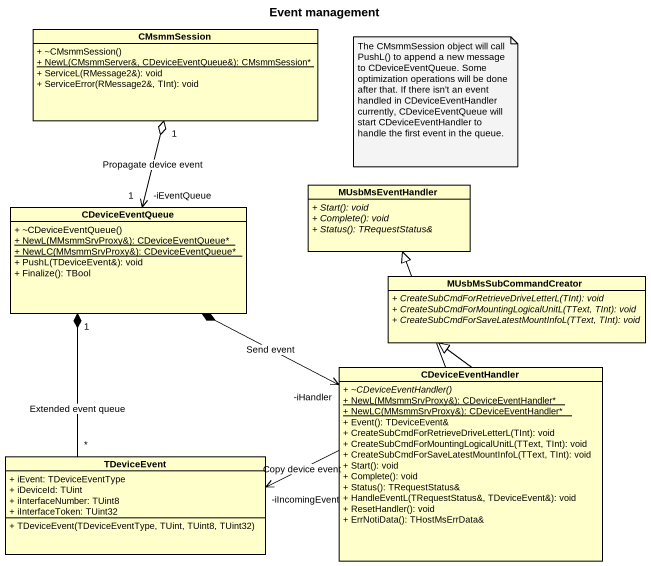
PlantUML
@startuml
title Event management
hide circle
hide empty members
skinparam classAttributeIconSize 0
class CMsmmSession {
  + ~CMsmmSession()
  {static} + NewL(CMsmmServer&, CDeviceEventQueue&): CMsmmSession*
  + ServiceL(RMessage2&): void
  + ServiceError(RMessage2&, TInt): void
}
class CDeviceEventQueue {
  + ~CDeviceEventQueue()
  {static} + NewL(MMsmmSrvProxy&): CDeviceEventQueue*
  {static} + NewLC(MMsmmSrvProxy&): CDeviceEventQueue*
  + PushL(TDeviceEvent&): void
  + Finalize(): TBool
}
class MUsbMsEventHandler {
  {abstract} + Start(): void
  {abstract} + Complete(): void
  {abstract} + Status(): TRequestStatus&
}
class MUsbMsSubCommandCreator {
  {abstract} + CreateSubCmdForRetrieveDriveLetterL(TInt): void
  {abstract} + CreateSubCmdForMountingLogicalUnitL(TText, TInt): void
  {abstract} + CreateSubCmdForSaveLatestMountInfoL(TText, TInt): void
}
class CDeviceEventHandler {
  {abstract} + ~CDeviceEventHandler()
  {static} + NewL(MMsmmSrvProxy&): CDeviceEventHandler*
  {static} + NewLC(MMsmmSrvProxy&): CDeviceEventHandler*
  + Event(): TDeviceEvent&
  + CreateSubCmdForRetrieveDriveLetterL(TInt): void
  + CreateSubCmdForMountingLogicalUnitL(TText, TInt): void
  + CreateSubCmdForSaveLatestMountInfoL(TText, TInt): void
  + Start(): void
  + Complete(): void
  + Status(): TRequestStatus&
  + HandleEventL(TRequestStatus&, TDeviceEvent&): void
  + ResetHandler(): void
  + ErrNotiData(): THostMsErrData&
}
class TDeviceEvent {
  + iEvent: TDeviceEventType
  + iDeviceId: TUint
  + iInterfaceNumber: TUint8
  + iInterfaceToken: TUint32
  + TDeviceEvent(TDeviceEventType, TUint, TUint8, TUint32)
}
CMsmmSession "1" o--> "-iEventQueue\n1" CDeviceEventQueue : Propagate device event
CDeviceEventQueue *-right-> "-iHandler" CDeviceEventHandler : Send event
CDeviceEventHandler -up-|> MUsbMsEventHandler
CDeviceEventHandler -up-|> MUsbMsSubCommandCreator
CDeviceEventHandler -left-> "-iIncomingEvent" TDeviceEvent : Copy device event
TDeviceEvent "*" -up-* "1" CDeviceEventQueue : Extended event queue
note as N1
  The CMsmmSession object will call PushL() to append a new message to CDeviceEventQueue. Some optimization operations will be done after that. If there isn't an event handled in CDeviceEventHandler currently, CDeviceEventQueue will start CDeviceEventHandler to handle the first event in the queue.
end note
@enduml
